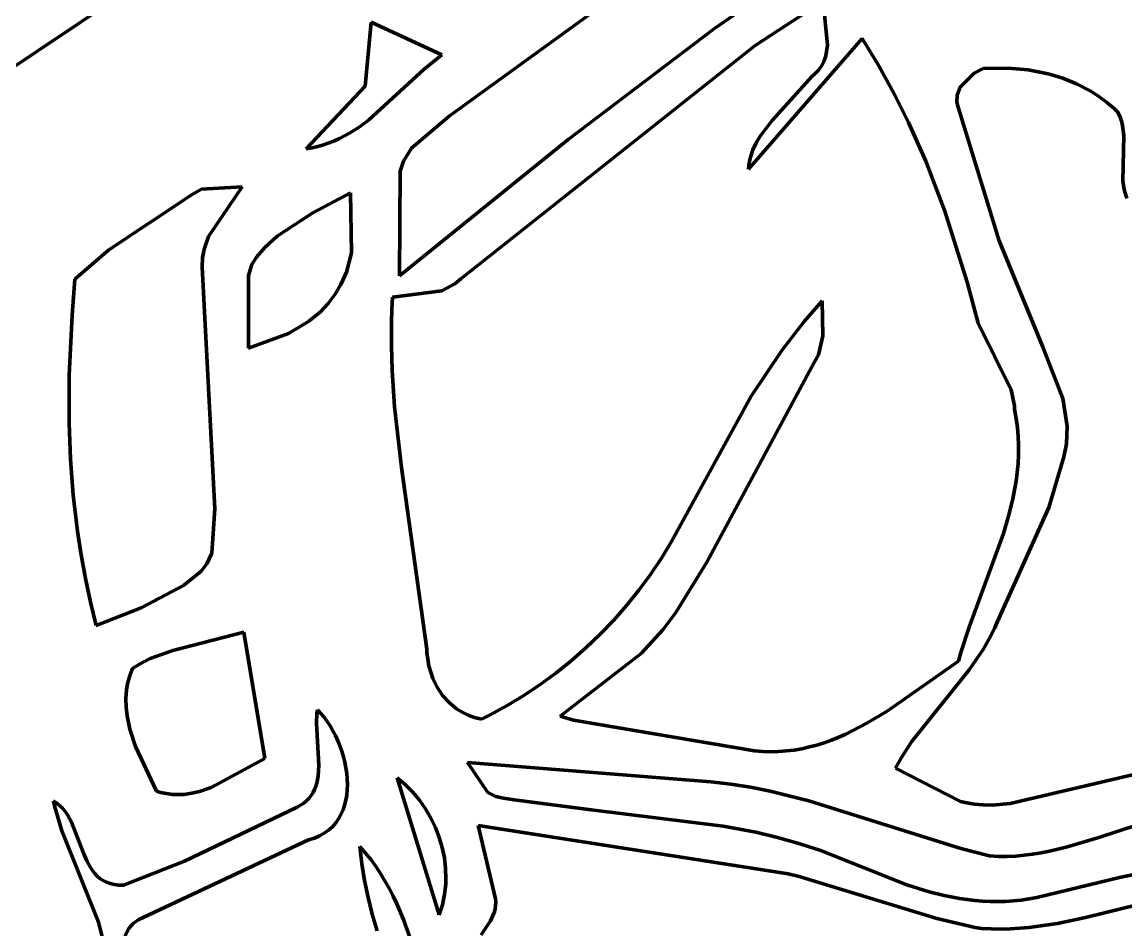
# Model space of a CAD drawing. Header units: millimetres. Extents: x 0 to 10.1, y 0 to 14.2.
# Drawn here: x 2.619 to 4.031, y 9.085 to 10.246 of the extents above; entities that cross this region are included whole.
import ezdxf

# ---------------------------------------------------------------- set-up
doc = ezdxf.new("R2010")
doc.units = ezdxf.units.MM
doc.layers.add('color#010101ff', color=7, linetype='CONTINUOUS', lineweight=100)
doc.layers.add('color#ffffffff', color=7, linetype='CONTINUOUS', lineweight=100)

msp = doc.modelspace()

# ---------------------------------------------------------------- linework, layer by layer
at = {"layer": 'color#010101ff'}
for p, q in [((3.5076, 10.3741), (3.1652, 10.1257)), ((2.3889, 10.0418), (2.7713, 10.2978)), ((3.5047, 10.2379), (3.5926, 10.2986)), ((3.6438, 10.2726), (3.5567, 10.2161)), ((3.6492, 10.2163), (3.6438, 10.2726)), ((3.0656, 10.2459), (3.058, 10.1641)), ((3.1561, 10.2043), (3.0656, 10.2459)), ((3.3176, 10.0959), (3.5047, 10.2379)), ((3.6936, 10.2248), (3.5481, 10.0579)), ((3.7149, 10.1899), (3.6936, 10.2248)), ((3.5567, 10.2161), (3.1804, 9.9176)), ((3.647, 10.2028), (3.6492, 10.2163)), ((3.1334, 10.1857), (3.1561, 10.2043)), ((3.6418, 10.1903), (3.6448, 10.1964)), ((3.6448, 10.1964), (3.647, 10.2028)), ((3.0619, 10.1205), (3.1334, 10.1857)), ((3.6328, 10.1792), (3.6378, 10.1845)), ((3.6378, 10.1845), (3.6418, 10.1903)), ((3.7346, 10.1542), (3.7149, 10.1899)), ((3.8485, 10.1868), (3.8369, 10.1808)), ((3.8804, 10.1872), (3.8485, 10.1868)), ((3.9061, 10.1848), (3.8804, 10.1872)), ((3.9315, 10.1797), (3.9061, 10.1848)), ((3.5783, 10.1201), (3.6298, 10.1767)), ((3.6298, 10.1767), (3.6328, 10.1792)), ((3.8369, 10.1808), (3.8191, 10.1627)), ((3.9501, 10.1742), (3.9315, 10.1797)), ((3.968, 10.167), (3.9501, 10.1742)), ((3.9851, 10.1582), (3.968, 10.167)), ((3.058, 10.1641), (2.9824, 10.0841)), ((3.7528, 10.1177), (3.7346, 10.1542)), ((3.8191, 10.1627), (3.815, 10.1525)), ((3.9959, 10.1513), (3.9851, 10.1582)), ((3.815, 10.1525), (3.8145, 10.1438)), ((3.8145, 10.1438), (3.8162, 10.1371)), ((4.0062, 10.1438), (3.9959, 10.1513)), ((4.016, 10.1354), (4.0062, 10.1438)), ((3.1652, 10.1257), (3.1173, 10.0847)), ((3.8162, 10.1371), (3.869, 9.9661)), ((4.0207, 10.1309), (4.016, 10.1354)), ((4.0239, 10.1236), (4.0207, 10.1309)), ((3.0378, 10.104), (3.0501, 10.1118)), ((3.0501, 10.1118), (3.0619, 10.1205)), ((3.5631, 10.1001), (3.5783, 10.1201)), ((3.7749, 10.068), (3.7528, 10.1177)), ((4.0262, 10.1162), (4.0239, 10.1236)), ((4.0283, 10.1011), (4.0262, 10.1162)), ((3.0184, 10.0941), (3.025, 10.0971)), ((3.025, 10.0971), (3.0378, 10.104)), ((3.5581, 10.0916), (3.5631, 10.1001)), ((4.0271, 10.0432), (4.0283, 10.1011)), ((2.9824, 10.0841), (2.99, 10.0853)), ((2.99, 10.0853), (2.9974, 10.087)), ((2.9974, 10.087), (3.0046, 10.089)), ((3.0046, 10.089), (3.0116, 10.0914)), ((3.0116, 10.0914), (3.0184, 10.0941)), ((3.1017, 9.9213), (3.3176, 10.0959)), ((3.1173, 10.0847), (3.107, 10.068)), ((3.5508, 10.0731), (3.5539, 10.0826)), ((3.5539, 10.0826), (3.5581, 10.0916)), ((3.5487, 10.0631), (3.5496, 10.0682)), ((3.5496, 10.0682), (3.5508, 10.0731)), ((3.1027, 10.0553), (3.1017, 9.9213)), ((3.107, 10.068), (3.1027, 10.0553)), ((3.5481, 10.0579), (3.5487, 10.0631)), ((3.7993, 10.0044), (3.7749, 10.068)), ((4.0288, 10.0319), (4.0271, 10.0432)), ((2.8486, 10.0325), (2.8367, 10.0255)), ((2.9005, 10.0352), (2.8486, 10.0325)), ((2.8576, 9.9717), (2.9005, 10.0352)), ((3.0391, 10.0275), (2.991, 10.002)), ((3.0404, 9.9509), (3.0391, 10.0275)), ((4.0309, 10.0245), (4.0288, 10.0319)), ((2.8367, 10.0255), (2.7299, 9.9547)), ((4.0323, 10.0208), (4.0309, 10.0245)), ((2.991, 10.002), (2.9454, 9.9723)), ((3.828, 9.9135), (3.7993, 10.0044)), ((2.8522, 9.9567), (2.8576, 9.9717)), ((2.9454, 9.9723), (2.9295, 9.9576)), ((2.8498, 9.9448), (2.8522, 9.9567)), ((2.9295, 9.9576), (2.919, 9.9452)), ((3.869, 9.9661), (3.9242, 9.8316)), ((2.7299, 9.9547), (2.6866, 9.9172)), ((2.8491, 9.9325), (2.8498, 9.9448)), ((2.919, 9.9452), (2.9128, 9.9361)), ((3.034, 9.9263), (3.0404, 9.9509)), ((2.8657, 9.6236), (2.8491, 9.9325)), ((2.9128, 9.9361), (2.9085, 9.9218)), ((2.6866, 9.9172), (2.6828, 9.8713)), ((2.9085, 9.9218), (2.9084, 9.8291)), ((3.0269, 9.9106), (3.034, 9.9263)), ((3.1804, 9.9176), (3.1727, 9.9114)), ((3.842, 9.861), (3.828, 9.9135)), ((3.0195, 9.8981), (3.0247, 9.9069)), ((3.0247, 9.9069), (3.0269, 9.9106)), ((3.1558, 9.9023), (3.0929, 9.8941)), ((3.1727, 9.9114), (3.1558, 9.9023)), ((3.0005, 9.8754), (3.0106, 9.8861)), ((3.0106, 9.8861), (3.0195, 9.8981)), ((3.0929, 9.8941), (3.092, 9.8784)), ((3.6194, 9.8629), (3.6424, 9.8896)), ((3.6424, 9.8896), (3.6432, 9.8447)), ((2.6828, 9.8713), (2.6793, 9.7945)), ((2.9853, 9.863), (3.0005, 9.8754)), ((3.092, 9.8784), (3.0915, 9.8628)), ((2.9597, 9.8479), (2.9853, 9.863)), ((3.0915, 9.8628), (3.0914, 9.8316)), ((3.5908, 9.8259), (3.6194, 9.8629)), ((3.8841, 9.7757), (3.842, 9.861)), ((2.9084, 9.8291), (2.9597, 9.8479)), ((3.6432, 9.8447), (3.6379, 9.8205)), ((3.0914, 9.8316), (3.0923, 9.8004)), ((3.9242, 9.8316), (3.9501, 9.7645)), ((3.5516, 9.7678), (3.5908, 9.8259)), ((3.6379, 9.8205), (3.6322, 9.8105)), ((3.0923, 9.8004), (3.0955, 9.7538)), ((3.6322, 9.8105), (3.4947, 9.5554)), ((2.6793, 9.7945), (2.6793, 9.7329)), ((3.8883, 9.7552), (3.8841, 9.7757)), ((3.4618, 9.6037), (3.5516, 9.7678)), ((3.9501, 9.7645), (3.9558, 9.7292)), ((3.0955, 9.7538), (3.1044, 9.6763)), ((3.8886, 9.751), (3.8883, 9.7552)), ((3.8908, 9.7392), (3.8886, 9.751)), ((2.6793, 9.7329), (2.681, 9.6869)), ((3.8924, 9.7275), (3.8908, 9.7392)), ((3.9558, 9.7292), (3.9552, 9.7066)), ((3.8933, 9.7159), (3.8924, 9.7275)), ((3.8937, 9.7044), (3.8933, 9.7159)), ((3.8936, 9.6929), (3.8937, 9.7044)), ((3.9552, 9.7066), (3.9516, 9.69)), ((2.681, 9.6869), (2.6845, 9.6409)), ((3.893, 9.6815), (3.8936, 9.6929)), ((3.9516, 9.69), (3.9325, 9.6252)), ((3.1044, 9.6763), (3.1366, 9.4442)), ((3.8919, 9.6702), (3.893, 9.6815)), ((3.8885, 9.6477), (3.8904, 9.6589)), ((3.8904, 9.6589), (3.8919, 9.6702)), ((3.8863, 9.6365), (3.8885, 9.6477)), ((2.6845, 9.6409), (2.6898, 9.5951)), ((3.8808, 9.6143), (3.8863, 9.6365)), ((2.8617, 9.5668), (2.8657, 9.6236)), ((3.9325, 9.6252), (3.8664, 9.4787)), ((3.4498, 9.5819), (3.4618, 9.6037)), ((3.8742, 9.5922), (3.8808, 9.6143)), ((2.6898, 9.5951), (2.6945, 9.5647)), ((3.8304, 9.4724), (3.8742, 9.5922)), ((3.4368, 9.5605), (3.4498, 9.5819)), ((2.6945, 9.5647), (2.7, 9.5345)), ((2.8554, 9.5534), (2.8617, 9.5668)), ((3.4229, 9.5397), (3.4368, 9.5605)), ((2.8479, 9.5439), (2.8554, 9.5534)), ((3.4947, 9.5554), (3.4551, 9.4909)), ((2.7, 9.5345), (2.7064, 9.5044)), ((2.8256, 9.5256), (2.8456, 9.5417)), ((2.8456, 9.5417), (2.8479, 9.5439)), ((3.4081, 9.5196), (3.4229, 9.5397)), ((2.7712, 9.4971), (2.8256, 9.5256)), ((3.3923, 9.5001), (3.4081, 9.5196)), ((2.7064, 9.5044), (2.7139, 9.4745)), ((2.7139, 9.4745), (2.7712, 9.4971)), ((3.3758, 9.4812), (3.3923, 9.5001)), ((3.4551, 9.4909), (3.4386, 9.4687)), ((3.3584, 9.4631), (3.3758, 9.4812)), ((3.8664, 9.4787), (3.8632, 9.4714)), ((2.9026, 9.466), (2.8118, 9.4425)), ((2.9294, 9.3042), (2.9026, 9.466)), ((3.3403, 9.4458), (3.3584, 9.4631)), ((3.4386, 9.4687), (3.4107, 9.4384)), ((3.8198, 9.4397), (3.8304, 9.4724)), ((3.8632, 9.4714), (3.8561, 9.4572)), ((3.8561, 9.4572), (3.8482, 9.4436)), ((2.8118, 9.4425), (2.7828, 9.4322)), ((3.1366, 9.4442), (3.1369, 9.4399)), ((3.1369, 9.4399), (3.1394, 9.4228)), ((3.4107, 9.4384), (3.3074, 9.3583)), ((3.3215, 9.4293), (3.3403, 9.4458)), ((3.8167, 9.4287), (3.8198, 9.4397)), ((3.8482, 9.4436), (3.8305, 9.4178)), ((2.7604, 9.4192), (2.7581, 9.4139)), ((2.7691, 9.425), (2.7604, 9.4192)), ((2.7828, 9.4322), (2.7691, 9.425)), ((3.1394, 9.4228), (3.1445, 9.4066)), ((3.3019, 9.4136), (3.3215, 9.4293)), ((3.7258, 9.365), (3.8167, 9.4287)), ((2.7562, 9.4086), (2.7547, 9.4032)), ((2.7581, 9.4139), (2.7562, 9.4086)), ((3.1445, 9.4066), (3.15, 9.3953)), ((3.2818, 9.3988), (3.3019, 9.4136)), ((3.8305, 9.4178), (3.7569, 9.3255)), ((2.7526, 9.3923), (2.7517, 9.3812)), ((2.7535, 9.3977), (2.7526, 9.3923)), ((2.7547, 9.4032), (2.7535, 9.3977)), ((3.15, 9.3953), (3.1569, 9.3849)), ((3.261, 9.385), (3.2818, 9.3988)), ((2.7517, 9.3812), (2.752, 9.37)), ((3.1569, 9.3849), (3.1652, 9.3757)), ((3.2396, 9.3721), (3.261, 9.385)), ((2.752, 9.37), (2.7533, 9.3587)), ((2.9961, 9.3624), (2.9954, 9.349)), ((2.9968, 9.3666), (2.9961, 9.3624)), ((3.0011, 9.362), (2.9968, 9.3666)), ((3.1652, 9.3757), (3.1748, 9.3678)), ((3.1748, 9.3678), (3.1819, 9.3634)), ((3.1819, 9.3634), (3.1895, 9.3597)), ((3.2177, 9.3602), (3.2396, 9.3721)), ((3.6997, 9.3493), (3.7258, 9.365)), ((2.7533, 9.3587), (2.7569, 9.3418)), ((2.9954, 9.349), (2.9985, 9.2957)), ((3.0053, 9.357), (3.0011, 9.362)), ((3.0093, 9.3516), (3.0053, 9.357)), ((3.0131, 9.3459), (3.0093, 9.3516)), ((3.1895, 9.3597), (3.1977, 9.3567)), ((3.1977, 9.3567), (3.2065, 9.3546)), ((3.2065, 9.3546), (3.2177, 9.3602)), ((3.3074, 9.3583), (3.3242, 9.3533)), ((3.3242, 9.3533), (3.5558, 9.3143)), ((3.6818, 9.3399), (3.6997, 9.3493)), ((2.7569, 9.3418), (2.7641, 9.3195)), ((3.0166, 9.3398), (3.0131, 9.3459)), ((3.0199, 9.3335), (3.0166, 9.3398)), ((3.6637, 9.3315), (3.6728, 9.3356)), ((3.6728, 9.3356), (3.6818, 9.3399)), ((3.0229, 9.327), (3.0199, 9.3335)), ((3.0256, 9.3203), (3.0229, 9.327)), ((3.028, 9.3135), (3.0256, 9.3203)), ((3.6261, 9.319), (3.6356, 9.3215)), ((3.6356, 9.3215), (3.6451, 9.3245)), ((3.6451, 9.3245), (3.6544, 9.3278)), ((3.6544, 9.3278), (3.6637, 9.3315)), ((3.7569, 9.3255), (3.744, 9.3057)), ((2.7641, 9.3195), (2.791, 9.2626)), ((3.0301, 9.3065), (3.028, 9.3135)), ((3.0319, 9.2995), (3.0301, 9.3065)), ((3.5558, 9.3143), (3.5663, 9.3134)), ((3.5663, 9.3134), (3.5765, 9.313)), ((3.5765, 9.313), (3.5867, 9.3132)), ((3.5867, 9.3132), (3.5967, 9.3139)), ((3.5967, 9.3139), (3.6066, 9.3151)), ((3.6066, 9.3151), (3.6164, 9.3168)), ((3.6164, 9.3168), (3.6261, 9.319)), ((3.744, 9.3057), (3.7363, 9.2918)), ((2.8607, 9.2674), (2.9294, 9.3042)), ((2.9985, 9.2957), (2.9976, 9.2817)), ((3.0333, 9.2924), (3.0319, 9.2995)), ((3.0343, 9.2853), (3.0333, 9.2924)), ((3.1888, 9.2993), (3.2149, 9.261)), ((3.5002, 9.2744), (3.1888, 9.2993)), ((3.7363, 9.2918), (3.8196, 9.2494)), ((2.9976, 9.2817), (2.9959, 9.2729)), ((3.035, 9.2782), (3.0343, 9.2853)), ((3.0352, 9.2712), (3.035, 9.2782)), ((3.0988, 9.2796), (3.1526, 9.1042)), ((3.1092, 9.2709), (3.0988, 9.2796)), ((3.9848, 9.2707), (4.0612, 9.2885)), ((2.846, 9.2623), (2.8607, 9.2674)), ((2.993, 9.2647), (2.9911, 9.2608)), ((2.9946, 9.2687), (2.993, 9.2647)), ((2.9959, 9.2729), (2.9946, 9.2687)), ((3.0343, 9.2576), (3.035, 9.2643)), ((3.035, 9.2643), (3.0352, 9.2712)), ((3.1187, 9.2613), (3.1092, 9.2709)), ((3.5257, 9.2715), (3.5002, 9.2744)), ((3.5509, 9.2675), (3.5257, 9.2715)), ((3.5758, 9.2625), (3.5509, 9.2675)), ((3.8829, 9.2468), (3.9848, 9.2707)), ((2.6635, 9.2472), (2.6592, 9.2502)), ((2.6592, 9.2502), (2.6606, 9.2436)), ((2.791, 9.2626), (2.796, 9.261)), ((2.796, 9.261), (2.8011, 9.2598)), ((2.8011, 9.2598), (2.8061, 9.2589)), ((2.8061, 9.2589), (2.8112, 9.2583)), ((2.8112, 9.2583), (2.8162, 9.2581)), ((2.8162, 9.2581), (2.8262, 9.2584)), ((2.8262, 9.2584), (2.8362, 9.2599)), ((2.8362, 9.2599), (2.846, 9.2623)), ((2.9829, 9.2503), (2.9793, 9.2473)), ((2.9861, 9.2536), (2.9829, 9.2503)), ((2.9888, 9.2571), (2.9861, 9.2536)), ((2.9911, 9.2608), (2.9888, 9.2571)), ((3.0316, 9.2446), (3.0332, 9.251)), ((3.0332, 9.251), (3.0343, 9.2576)), ((3.1273, 9.251), (3.1187, 9.2613)), ((3.1351, 9.2399), (3.1273, 9.251)), ((3.2149, 9.261), (3.225, 9.2557)), ((3.225, 9.2557), (3.2347, 9.2537)), ((3.2347, 9.2537), (3.2486, 9.2514)), ((3.2486, 9.2514), (3.347, 9.2387)), ((3.6252, 9.2502), (3.5758, 9.2625)), ((3.8198, 9.1894), (3.6252, 9.2502)), ((3.8196, 9.2494), (3.8254, 9.248)), ((2.6606, 9.2436), (2.67, 9.2119)), ((2.6674, 9.2439), (2.6635, 9.2472)), ((2.6709, 9.2402), (2.6674, 9.2439)), ((2.6741, 9.2363), (2.6709, 9.2402)), ((2.677, 9.2321), (2.6741, 9.2363)), ((2.9707, 9.2419), (2.8267, 9.1728)), ((2.9753, 9.2445), (2.9707, 9.2419)), ((2.9793, 9.2473), (2.9753, 9.2445)), ((3.0269, 9.2326), (3.0296, 9.2385)), ((3.0296, 9.2385), (3.0316, 9.2446)), ((3.142, 9.2282), (3.1351, 9.2399)), ((3.347, 9.2387), (3.516, 9.2179)), ((3.8254, 9.248), (3.837, 9.2459)), ((3.837, 9.2459), (3.8485, 9.2449)), ((3.8485, 9.2449), (3.86, 9.2448)), ((3.86, 9.2448), (3.8829, 9.2468)), ((2.6821, 9.223), (2.677, 9.2321)), ((2.6975, 9.1831), (2.6821, 9.223)), ((3.0159, 9.2171), (3.0201, 9.2219)), ((3.0201, 9.2219), (3.0238, 9.2271)), ((3.0238, 9.2271), (3.0269, 9.2326)), ((3.1478, 9.216), (3.142, 9.2282)), ((4.0909, 9.2345), (3.9965, 9.2034)), ((2.67, 9.2119), (2.7167, 9.095)), ((2.9995, 9.2055), (3.0055, 9.2089)), ((3.0055, 9.2089), (3.011, 9.2128)), ((3.011, 9.2128), (3.0159, 9.2171)), ((3.1527, 9.2034), (3.1478, 9.216)), ((3.5991, 9.1567), (3.2025, 9.2187)), ((3.2025, 9.2187), (3.2247, 9.1247)), ((3.516, 9.2179), (3.5576, 9.2099)), ((3.5576, 9.2099), (3.5852, 9.2034)), ((2.7738, 9.101), (2.9854, 9.2003)), ((2.9854, 9.2003), (2.9928, 9.2026)), ((2.9928, 9.2026), (2.9995, 9.2055)), ((3.1565, 9.1905), (3.1527, 9.2034)), ((3.5852, 9.2034), (3.6125, 9.1958)), ((3.6125, 9.1958), (3.626, 9.1915)), ((3.9965, 9.2034), (3.9544, 9.1907)), ((2.7016, 9.1736), (2.6975, 9.1831)), ((3.051, 9.1917), (3.0535, 9.1698)), ((3.0584, 9.1832), (3.051, 9.1917)), ((3.0653, 9.1745), (3.0584, 9.1832)), ((3.1592, 9.1773), (3.1565, 9.1905)), ((3.626, 9.1915), (3.6395, 9.187)), ((3.6395, 9.187), (3.7507, 9.1426)), ((3.8567, 9.1797), (3.8198, 9.1894)), ((3.8679, 9.1791), (3.8567, 9.1797)), ((3.8789, 9.1791), (3.8679, 9.1791)), ((3.8899, 9.1796), (3.8789, 9.1791)), ((3.9008, 9.1805), (3.8899, 9.1796)), ((3.9117, 9.1819), (3.9008, 9.1805)), ((3.9224, 9.1836), (3.9117, 9.1819)), ((3.9331, 9.1857), (3.9224, 9.1836)), ((3.9544, 9.1907), (3.9331, 9.1857)), ((2.7063, 9.1649), (2.7016, 9.1736)), ((2.7089, 9.1609), (2.7063, 9.1649)), ((2.8267, 9.1728), (2.7486, 9.1424)), ((3.0535, 9.1698), (3.057, 9.1481)), ((3.0718, 9.1656), (3.0653, 9.1745)), ((3.0779, 9.1565), (3.0718, 9.1656)), ((3.1608, 9.1639), (3.1592, 9.1773)), ((4.0229, 9.1521), (4.09, 9.1664)), ((2.7118, 9.1572), (2.7089, 9.1609)), ((2.7151, 9.1539), (2.7118, 9.1572)), ((2.7186, 9.1509), (2.7151, 9.1539)), ((2.7225, 9.1483), (2.7186, 9.1509)), ((3.0835, 9.1472), (3.0779, 9.1565)), ((3.1612, 9.1505), (3.1608, 9.1639)), ((3.1609, 9.1438), (3.1612, 9.1505)), ((3.6131, 9.1536), (3.5991, 9.1567)), ((3.7892, 9.0998), (3.6131, 9.1536)), ((3.9171, 9.1267), (4.0229, 9.1521)), ((2.7268, 9.1461), (2.7225, 9.1483)), ((2.7315, 9.1444), (2.7268, 9.1461)), ((2.7367, 9.1432), (2.7315, 9.1444)), ((2.7424, 9.1425), (2.7367, 9.1432)), ((2.7486, 9.1424), (2.7424, 9.1425)), ((3.057, 9.1481), (3.0615, 9.1265)), ((3.0889, 9.1377), (3.0835, 9.1472)), ((3.0938, 9.1281), (3.0889, 9.1377)), ((3.1594, 9.1304), (3.1603, 9.1371)), ((3.1603, 9.1371), (3.1609, 9.1438)), ((3.7507, 9.1426), (3.7794, 9.1339)), ((3.0615, 9.1265), (3.0668, 9.1051)), ((3.0985, 9.1183), (3.0938, 9.1281)), ((3.1567, 9.1172), (3.1582, 9.1238)), ((3.1582, 9.1238), (3.1594, 9.1304)), ((3.2247, 9.1247), (3.2249, 9.1204)), ((3.7794, 9.1339), (3.7986, 9.1291)), ((3.7986, 9.1291), (3.8181, 9.1253)), ((3.8181, 9.1253), (3.8376, 9.1227)), ((3.8376, 9.1227), (3.8474, 9.1219)), ((3.8771, 9.1215), (3.8871, 9.1222)), ((3.8871, 9.1222), (3.897, 9.1232)), ((3.897, 9.1232), (3.9071, 9.1248)), ((3.9071, 9.1248), (3.9171, 9.1267)), ((4.1098, 9.1328), (3.9791, 9.1009)), ((3.107, 9.0983), (3.0985, 9.1183)), ((3.1526, 9.1042), (3.1548, 9.1106)), ((3.1548, 9.1106), (3.1567, 9.1172)), ((3.2231, 9.1082), (3.2217, 9.1043)), ((3.2241, 9.1121), (3.2231, 9.1082)), ((3.2247, 9.1162), (3.2241, 9.1121)), ((3.2249, 9.1204), (3.2247, 9.1162)), ((3.8474, 9.1219), (3.8573, 9.1214)), ((3.8573, 9.1214), (3.8672, 9.1213)), ((3.8672, 9.1213), (3.8771, 9.1215)), ((2.7167, 9.095), (2.7232, 9.0693)), ((2.7612, 9.0932), (2.7683, 9.0983)), ((2.7683, 9.0983), (2.7738, 9.101)), ((3.0668, 9.1051), (3.0731, 9.084)), ((3.1181, 9.0675), (3.107, 9.0983)), ((3.2182, 9.0967), (3.2063, 9.0787)), ((3.2217, 9.1043), (3.2182, 9.0967)), ((3.838, 9.0883), (3.7892, 9.0998)), ((3.9791, 9.1009), (3.9433, 9.0935)), ((2.7502, 9.0772), (2.7556, 9.0869)), ((2.7556, 9.0869), (2.7612, 9.0932)), ((3.8463, 9.0869), (3.838, 9.0883)), ((3.8586, 9.0863), (3.8463, 9.0869)), ((3.8708, 9.0862), (3.8586, 9.0863)), ((3.883, 9.0865), (3.8708, 9.0862)), ((3.8952, 9.0872), (3.883, 9.0865)), ((3.9072, 9.0883), (3.8952, 9.0872)), ((3.9193, 9.0897), (3.9072, 9.0883)), ((3.9433, 9.0935), (3.9193, 9.0897))]:
    msp.add_line(p, q, dxfattribs=at)
at = {"layer": 'color#ffffffff'}
for p, q in [((3.1652, 10.1257), (3.5076, 10.3741)), ((2.7713, 10.2978), (2.3889, 10.0418)), ((3.5926, 10.2986), (3.5047, 10.2379)), ((3.5567, 10.2161), (3.6438, 10.2726)), ((3.6438, 10.2726), (3.6492, 10.2163)), ((3.058, 10.1641), (3.0656, 10.2459)), ((3.0656, 10.2459), (3.1561, 10.2043)), ((3.5047, 10.2379), (3.3176, 10.0959)), ((3.5481, 10.0579), (3.6936, 10.2248)), ((3.6936, 10.2248), (3.7149, 10.1899)), ((3.1804, 9.9176), (3.5567, 10.2161)), ((3.6492, 10.2163), (3.647, 10.2028)), ((3.1561, 10.2043), (3.1334, 10.1857)), ((3.6448, 10.1964), (3.6418, 10.1903)), ((3.647, 10.2028), (3.6448, 10.1964)), ((3.1334, 10.1857), (3.0619, 10.1205)), ((3.6378, 10.1845), (3.6328, 10.1792)), ((3.6418, 10.1903), (3.6378, 10.1845)), ((3.7149, 10.1899), (3.7346, 10.1542)), ((3.8369, 10.1808), (3.8485, 10.1868)), ((3.8485, 10.1868), (3.8804, 10.1872)), ((3.8804, 10.1872), (3.9061, 10.1848)), ((3.9061, 10.1848), (3.9315, 10.1797)), ((3.6298, 10.1767), (3.5783, 10.1201)), ((3.6328, 10.1792), (3.6298, 10.1767)), ((3.8191, 10.1627), (3.8369, 10.1808)), ((3.9315, 10.1797), (3.9501, 10.1742)), ((3.9501, 10.1742), (3.968, 10.167)), ((3.968, 10.167), (3.9851, 10.1582)), ((2.9824, 10.0841), (3.058, 10.1641)), ((3.7346, 10.1542), (3.7528, 10.1177)), ((3.815, 10.1525), (3.8191, 10.1627)), ((3.9851, 10.1582), (3.9959, 10.1513)), ((3.8145, 10.1438), (3.815, 10.1525)), ((3.8162, 10.1371), (3.8145, 10.1438)), ((3.9959, 10.1513), (4.0062, 10.1438)), ((4.0062, 10.1438), (4.016, 10.1354)), ((3.1173, 10.0847), (3.1652, 10.1257)), ((3.869, 9.9661), (3.8162, 10.1371)), ((4.016, 10.1354), (4.0207, 10.1309)), ((4.0207, 10.1309), (4.0239, 10.1236)), ((3.0501, 10.1118), (3.0378, 10.104)), ((3.0619, 10.1205), (3.0501, 10.1118)), ((3.5783, 10.1201), (3.5631, 10.1001)), ((3.7528, 10.1177), (3.7749, 10.068)), ((4.0239, 10.1236), (4.0262, 10.1162)), ((4.0262, 10.1162), (4.0283, 10.1011)), ((3.025, 10.0971), (3.0184, 10.0941)), ((3.0378, 10.104), (3.025, 10.0971)), ((3.5631, 10.1001), (3.5581, 10.0916)), ((4.0283, 10.1011), (4.0271, 10.0432)), ((2.99, 10.0853), (2.9824, 10.0841)), ((2.9974, 10.087), (2.99, 10.0853)), ((3.0046, 10.089), (2.9974, 10.087)), ((3.0116, 10.0914), (3.0046, 10.089)), ((3.0184, 10.0941), (3.0116, 10.0914)), ((3.3176, 10.0959), (3.1017, 9.9213)), ((3.107, 10.068), (3.1173, 10.0847)), ((3.5539, 10.0826), (3.5508, 10.0731)), ((3.5581, 10.0916), (3.5539, 10.0826)), ((3.5496, 10.0682), (3.5487, 10.0631)), ((3.5508, 10.0731), (3.5496, 10.0682)), ((3.1017, 9.9213), (3.1027, 10.0553)), ((3.1027, 10.0553), (3.107, 10.068)), ((3.5487, 10.0631), (3.5481, 10.0579)), ((3.7749, 10.068), (3.7993, 10.0044)), ((4.0271, 10.0432), (4.0288, 10.0319)), ((2.8367, 10.0255), (2.8486, 10.0325)), ((2.8486, 10.0325), (2.9005, 10.0352)), ((2.9005, 10.0352), (2.8576, 9.9717)), ((2.991, 10.002), (3.0391, 10.0275)), ((3.0391, 10.0275), (3.0404, 9.9509)), ((4.0288, 10.0319), (4.0309, 10.0245)), ((2.7299, 9.9547), (2.8367, 10.0255)), ((4.0309, 10.0245), (4.0323, 10.0208)), ((2.9454, 9.9723), (2.991, 10.002)), ((3.7993, 10.0044), (3.828, 9.9135)), ((2.8576, 9.9717), (2.8522, 9.9567)), ((2.9295, 9.9576), (2.9454, 9.9723)), ((2.8522, 9.9567), (2.8498, 9.9448)), ((2.919, 9.9452), (2.9295, 9.9576)), ((3.9242, 9.8316), (3.869, 9.9661)), ((2.6866, 9.9172), (2.7299, 9.9547)), ((2.8498, 9.9448), (2.8491, 9.9325)), ((2.9128, 9.9361), (2.919, 9.9452)), ((3.0404, 9.9509), (3.034, 9.9263)), ((2.8491, 9.9325), (2.8657, 9.6236)), ((2.9085, 9.9218), (2.9128, 9.9361)), ((2.6828, 9.8713), (2.6866, 9.9172)), ((2.9084, 9.8291), (2.9085, 9.9218)), ((3.034, 9.9263), (3.0269, 9.9106)), ((3.1727, 9.9114), (3.1804, 9.9176)), ((3.828, 9.9135), (3.842, 9.861)), ((3.0247, 9.9069), (3.0195, 9.8981)), ((3.0269, 9.9106), (3.0247, 9.9069)), ((3.0929, 9.8941), (3.1558, 9.9023)), ((3.1558, 9.9023), (3.1727, 9.9114)), ((3.0106, 9.8861), (3.0005, 9.8754)), ((3.0195, 9.8981), (3.0106, 9.8861)), ((3.092, 9.8784), (3.0929, 9.8941)), ((3.6424, 9.8896), (3.6194, 9.8629)), ((3.6432, 9.8447), (3.6424, 9.8896)), ((2.6793, 9.7945), (2.6828, 9.8713)), ((3.0005, 9.8754), (2.9853, 9.863)), ((3.0915, 9.8628), (3.092, 9.8784)), ((2.9853, 9.863), (2.9597, 9.8479)), ((3.0914, 9.8316), (3.0915, 9.8628)), ((3.6194, 9.8629), (3.5908, 9.8259)), ((3.842, 9.861), (3.8841, 9.7757)), ((2.9597, 9.8479), (2.9084, 9.8291)), ((3.6379, 9.8205), (3.6432, 9.8447)), ((3.0923, 9.8004), (3.0914, 9.8316)), ((3.9501, 9.7645), (3.9242, 9.8316)), ((3.5908, 9.8259), (3.5516, 9.7678)), ((3.6322, 9.8105), (3.6379, 9.8205)), ((3.0955, 9.7538), (3.0923, 9.8004)), ((3.4947, 9.5554), (3.6322, 9.8105)), ((2.6793, 9.7329), (2.6793, 9.7945)), ((3.8841, 9.7757), (3.8883, 9.7552)), ((3.5516, 9.7678), (3.4618, 9.6037)), ((3.9558, 9.7292), (3.9501, 9.7645)), ((3.1044, 9.6763), (3.0955, 9.7538)), ((3.8883, 9.7552), (3.8886, 9.751)), ((3.8886, 9.751), (3.8908, 9.7392)), ((2.681, 9.6869), (2.6793, 9.7329)), ((3.8908, 9.7392), (3.8924, 9.7275)), ((3.9552, 9.7066), (3.9558, 9.7292)), ((3.8924, 9.7275), (3.8933, 9.7159)), ((3.8933, 9.7159), (3.8937, 9.7044)), ((3.8937, 9.7044), (3.8936, 9.6929)), ((3.9516, 9.69), (3.9552, 9.7066)), ((2.6845, 9.6409), (2.681, 9.6869)), ((3.8936, 9.6929), (3.893, 9.6815)), ((3.9325, 9.6252), (3.9516, 9.69)), ((3.1366, 9.4442), (3.1044, 9.6763)), ((3.893, 9.6815), (3.8919, 9.6702)), ((3.8904, 9.6589), (3.8885, 9.6477)), ((3.8919, 9.6702), (3.8904, 9.6589)), ((3.8885, 9.6477), (3.8863, 9.6365)), ((2.6898, 9.5951), (2.6845, 9.6409)), ((3.8863, 9.6365), (3.8808, 9.6143)), ((2.8657, 9.6236), (2.8617, 9.5668)), ((3.8664, 9.4787), (3.9325, 9.6252)), ((3.4618, 9.6037), (3.4498, 9.5819)), ((3.8808, 9.6143), (3.8742, 9.5922)), ((2.6945, 9.5647), (2.6898, 9.5951)), ((3.8742, 9.5922), (3.8304, 9.4724)), ((3.4498, 9.5819), (3.4368, 9.5605)), ((2.7, 9.5345), (2.6945, 9.5647)), ((2.8617, 9.5668), (2.8554, 9.5534)), ((3.4368, 9.5605), (3.4229, 9.5397)), ((2.8554, 9.5534), (2.8479, 9.5439)), ((3.4551, 9.4909), (3.4947, 9.5554)), ((2.7064, 9.5044), (2.7, 9.5345)), ((2.8456, 9.5417), (2.8256, 9.5256)), ((2.8479, 9.5439), (2.8456, 9.5417)), ((3.4229, 9.5397), (3.4081, 9.5196)), ((2.8256, 9.5256), (2.7712, 9.4971)), ((3.4081, 9.5196), (3.3923, 9.5001)), ((2.7139, 9.4745), (2.7064, 9.5044)), ((2.7712, 9.4971), (2.7139, 9.4745)), ((3.3923, 9.5001), (3.3758, 9.4812)), ((3.4386, 9.4687), (3.4551, 9.4909)), ((3.3758, 9.4812), (3.3584, 9.4631)), ((3.8632, 9.4714), (3.8664, 9.4787)), ((2.8118, 9.4425), (2.9026, 9.466)), ((2.9026, 9.466), (2.9294, 9.3042)), ((3.3584, 9.4631), (3.3403, 9.4458)), ((3.4107, 9.4384), (3.4386, 9.4687)), ((3.8304, 9.4724), (3.8198, 9.4397)), ((3.8561, 9.4572), (3.8632, 9.4714)), ((3.8482, 9.4436), (3.8561, 9.4572)), ((2.7828, 9.4322), (2.8118, 9.4425)), ((3.1369, 9.4399), (3.1366, 9.4442)), ((3.1394, 9.4228), (3.1369, 9.4399)), ((3.3074, 9.3583), (3.4107, 9.4384)), ((3.3403, 9.4458), (3.3215, 9.4293)), ((3.8198, 9.4397), (3.8167, 9.4287)), ((3.8305, 9.4178), (3.8482, 9.4436)), ((2.7581, 9.4139), (2.7604, 9.4192)), ((2.7604, 9.4192), (2.7691, 9.425)), ((2.7691, 9.425), (2.7828, 9.4322)), ((3.1445, 9.4066), (3.1394, 9.4228)), ((3.3215, 9.4293), (3.3019, 9.4136)), ((3.8167, 9.4287), (3.7258, 9.365)), ((2.7547, 9.4032), (2.7562, 9.4086)), ((2.7562, 9.4086), (2.7581, 9.4139)), ((3.15, 9.3953), (3.1445, 9.4066)), ((3.3019, 9.4136), (3.2818, 9.3988)), ((3.7569, 9.3255), (3.8305, 9.4178)), ((2.7517, 9.3812), (2.7526, 9.3923)), ((2.7526, 9.3923), (2.7535, 9.3977)), ((2.7535, 9.3977), (2.7547, 9.4032)), ((3.1569, 9.3849), (3.15, 9.3953)), ((3.2818, 9.3988), (3.261, 9.385)), ((2.752, 9.37), (2.7517, 9.3812)), ((3.1652, 9.3757), (3.1569, 9.3849)), ((3.261, 9.385), (3.2396, 9.3721)), ((2.7533, 9.3587), (2.752, 9.37)), ((2.9954, 9.349), (2.9961, 9.3624)), ((2.9961, 9.3624), (2.9968, 9.3666)), ((2.9968, 9.3666), (3.0011, 9.362)), ((3.1748, 9.3678), (3.1652, 9.3757)), ((3.1819, 9.3634), (3.1748, 9.3678)), ((3.1895, 9.3597), (3.1819, 9.3634)), ((3.2396, 9.3721), (3.2177, 9.3602)), ((3.7258, 9.365), (3.6997, 9.3493)), ((2.7569, 9.3418), (2.7533, 9.3587)), ((2.9985, 9.2957), (2.9954, 9.349)), ((3.0011, 9.362), (3.0053, 9.357)), ((3.0053, 9.357), (3.0093, 9.3516)), ((3.0093, 9.3516), (3.0131, 9.3459)), ((3.1977, 9.3567), (3.1895, 9.3597)), ((3.2065, 9.3546), (3.1977, 9.3567)), ((3.2177, 9.3602), (3.2065, 9.3546)), ((3.3242, 9.3533), (3.3074, 9.3583)), ((3.5558, 9.3143), (3.3242, 9.3533)), ((3.6997, 9.3493), (3.6818, 9.3399)), ((2.7641, 9.3195), (2.7569, 9.3418)), ((3.0131, 9.3459), (3.0166, 9.3398)), ((3.0166, 9.3398), (3.0199, 9.3335)), ((3.6728, 9.3356), (3.6637, 9.3315)), ((3.6818, 9.3399), (3.6728, 9.3356)), ((3.0199, 9.3335), (3.0229, 9.327)), ((3.0229, 9.327), (3.0256, 9.3203)), ((3.0256, 9.3203), (3.028, 9.3135)), ((3.6356, 9.3215), (3.6261, 9.319)), ((3.6451, 9.3245), (3.6356, 9.3215)), ((3.6544, 9.3278), (3.6451, 9.3245)), ((3.6637, 9.3315), (3.6544, 9.3278)), ((3.744, 9.3057), (3.7569, 9.3255)), ((2.791, 9.2626), (2.7641, 9.3195)), ((3.028, 9.3135), (3.0301, 9.3065)), ((3.0301, 9.3065), (3.0319, 9.2995)), ((3.5663, 9.3134), (3.5558, 9.3143)), ((3.5765, 9.313), (3.5663, 9.3134)), ((3.5867, 9.3132), (3.5765, 9.313)), ((3.5967, 9.3139), (3.5867, 9.3132)), ((3.6066, 9.3151), (3.5967, 9.3139)), ((3.6164, 9.3168), (3.6066, 9.3151)), ((3.6261, 9.319), (3.6164, 9.3168)), ((3.7363, 9.2918), (3.744, 9.3057)), ((2.9294, 9.3042), (2.8607, 9.2674)), ((2.9976, 9.2817), (2.9985, 9.2957)), ((3.0319, 9.2995), (3.0333, 9.2924)), ((3.0333, 9.2924), (3.0343, 9.2853)), ((3.1888, 9.2993), (3.5002, 9.2744)), ((3.2149, 9.261), (3.1888, 9.2993)), ((3.8196, 9.2494), (3.7363, 9.2918)), ((2.9959, 9.2729), (2.9976, 9.2817)), ((3.0343, 9.2853), (3.035, 9.2782)), ((3.035, 9.2782), (3.0352, 9.2712)), ((3.0988, 9.2796), (3.1092, 9.2709)), ((3.1526, 9.1042), (3.0988, 9.2796)), ((4.0612, 9.2885), (3.9848, 9.2707)), ((2.8607, 9.2674), (2.846, 9.2623)), ((2.9911, 9.2608), (2.993, 9.2647)), ((2.993, 9.2647), (2.9946, 9.2687)), ((2.9946, 9.2687), (2.9959, 9.2729)), ((3.035, 9.2643), (3.0343, 9.2576)), ((3.0352, 9.2712), (3.035, 9.2643)), ((3.1092, 9.2709), (3.1187, 9.2613)), ((3.5002, 9.2744), (3.5257, 9.2715)), ((3.5257, 9.2715), (3.5509, 9.2675)), ((3.5509, 9.2675), (3.5758, 9.2625)), ((3.9848, 9.2707), (3.8829, 9.2468)), ((2.6606, 9.2436), (2.6592, 9.2502)), ((2.6592, 9.2502), (2.6635, 9.2472)), ((2.796, 9.261), (2.791, 9.2626)), ((2.8011, 9.2598), (2.796, 9.261)), ((2.8061, 9.2589), (2.8011, 9.2598)), ((2.8112, 9.2583), (2.8061, 9.2589)), ((2.8162, 9.2581), (2.8112, 9.2583)), ((2.8262, 9.2584), (2.8162, 9.2581)), ((2.8362, 9.2599), (2.8262, 9.2584)), ((2.846, 9.2623), (2.8362, 9.2599)), ((2.9793, 9.2473), (2.9829, 9.2503)), ((2.9829, 9.2503), (2.9861, 9.2536)), ((2.9861, 9.2536), (2.9888, 9.2571)), ((2.9888, 9.2571), (2.9911, 9.2608)), ((3.0332, 9.251), (3.0316, 9.2446)), ((3.0343, 9.2576), (3.0332, 9.251)), ((3.1187, 9.2613), (3.1273, 9.251)), ((3.1273, 9.251), (3.1351, 9.2399)), ((3.225, 9.2557), (3.2149, 9.261)), ((3.2347, 9.2537), (3.225, 9.2557)), ((3.2486, 9.2514), (3.2347, 9.2537)), ((3.347, 9.2387), (3.2486, 9.2514)), ((3.5758, 9.2625), (3.6252, 9.2502)), ((3.6252, 9.2502), (3.8198, 9.1894)), ((3.8254, 9.248), (3.8196, 9.2494)), ((2.67, 9.2119), (2.6606, 9.2436)), ((2.6635, 9.2472), (2.6674, 9.2439)), ((2.6674, 9.2439), (2.6709, 9.2402)), ((2.6709, 9.2402), (2.6741, 9.2363)), ((2.6741, 9.2363), (2.677, 9.2321)), ((2.8267, 9.1728), (2.9707, 9.2419)), ((2.9707, 9.2419), (2.9753, 9.2445)), ((2.9753, 9.2445), (2.9793, 9.2473)), ((3.0296, 9.2385), (3.0269, 9.2326)), ((3.0316, 9.2446), (3.0296, 9.2385)), ((3.1351, 9.2399), (3.142, 9.2282)), ((3.516, 9.2179), (3.347, 9.2387)), ((3.837, 9.2459), (3.8254, 9.248)), ((3.8485, 9.2449), (3.837, 9.2459)), ((3.86, 9.2448), (3.8485, 9.2449)), ((3.8829, 9.2468), (3.86, 9.2448)), ((2.677, 9.2321), (2.6821, 9.223)), ((2.6821, 9.223), (2.6975, 9.1831)), ((3.0201, 9.2219), (3.0159, 9.2171)), ((3.0238, 9.2271), (3.0201, 9.2219)), ((3.0269, 9.2326), (3.0238, 9.2271)), ((3.142, 9.2282), (3.1478, 9.216)), ((3.9965, 9.2034), (4.0909, 9.2345)), ((2.7167, 9.095), (2.67, 9.2119)), ((3.0055, 9.2089), (2.9995, 9.2055)), ((3.011, 9.2128), (3.0055, 9.2089)), ((3.0159, 9.2171), (3.011, 9.2128)), ((3.1478, 9.216), (3.1527, 9.2034)), ((3.2247, 9.1247), (3.2025, 9.2187)), ((3.2025, 9.2187), (3.5991, 9.1567)), ((3.5576, 9.2099), (3.516, 9.2179)), ((3.5852, 9.2034), (3.5576, 9.2099)), ((2.9854, 9.2003), (2.7738, 9.101)), ((2.9928, 9.2026), (2.9854, 9.2003)), ((2.9995, 9.2055), (2.9928, 9.2026)), ((3.1527, 9.2034), (3.1565, 9.1905)), ((3.6125, 9.1958), (3.5852, 9.2034)), ((3.626, 9.1915), (3.6125, 9.1958)), ((3.9544, 9.1907), (3.9965, 9.2034)), ((2.6975, 9.1831), (2.7016, 9.1736)), ((3.051, 9.1917), (3.0584, 9.1832)), ((3.0535, 9.1698), (3.051, 9.1917)), ((3.0584, 9.1832), (3.0653, 9.1745)), ((3.1565, 9.1905), (3.1592, 9.1773)), ((3.6395, 9.187), (3.626, 9.1915)), ((3.7507, 9.1426), (3.6395, 9.187)), ((3.8198, 9.1894), (3.8567, 9.1797)), ((3.8567, 9.1797), (3.8679, 9.1791)), ((3.8679, 9.1791), (3.8789, 9.1791)), ((3.8789, 9.1791), (3.8899, 9.1796)), ((3.8899, 9.1796), (3.9008, 9.1805)), ((3.9008, 9.1805), (3.9117, 9.1819)), ((3.9117, 9.1819), (3.9224, 9.1836)), ((3.9224, 9.1836), (3.9331, 9.1857)), ((3.9331, 9.1857), (3.9544, 9.1907)), ((2.7016, 9.1736), (2.7063, 9.1649)), ((2.7063, 9.1649), (2.7089, 9.1609)), ((2.7486, 9.1424), (2.8267, 9.1728)), ((3.057, 9.1481), (3.0535, 9.1698)), ((3.0653, 9.1745), (3.0718, 9.1656)), ((3.0718, 9.1656), (3.0779, 9.1565)), ((3.1592, 9.1773), (3.1608, 9.1639)), ((4.09, 9.1664), (4.0229, 9.1521)), ((2.7089, 9.1609), (2.7118, 9.1572)), ((2.7118, 9.1572), (2.7151, 9.1539)), ((2.7151, 9.1539), (2.7186, 9.1509)), ((2.7186, 9.1509), (2.7225, 9.1483)), ((3.0779, 9.1565), (3.0835, 9.1472)), ((3.1608, 9.1639), (3.1612, 9.1505)), ((3.1612, 9.1505), (3.1609, 9.1438)), ((3.5991, 9.1567), (3.6131, 9.1536)), ((3.6131, 9.1536), (3.7892, 9.0998)), ((4.0229, 9.1521), (3.9171, 9.1267)), ((2.7225, 9.1483), (2.7268, 9.1461)), ((2.7268, 9.1461), (2.7315, 9.1444)), ((2.7315, 9.1444), (2.7367, 9.1432)), ((2.7367, 9.1432), (2.7424, 9.1425)), ((2.7424, 9.1425), (2.7486, 9.1424)), ((3.0615, 9.1265), (3.057, 9.1481)), ((3.0835, 9.1472), (3.0889, 9.1377)), ((3.0889, 9.1377), (3.0938, 9.1281)), ((3.1603, 9.1371), (3.1594, 9.1304)), ((3.1609, 9.1438), (3.1603, 9.1371)), ((3.7794, 9.1339), (3.7507, 9.1426)), ((3.0668, 9.1051), (3.0615, 9.1265)), ((3.0938, 9.1281), (3.0985, 9.1183)), ((3.1582, 9.1238), (3.1567, 9.1172)), ((3.1594, 9.1304), (3.1582, 9.1238)), ((3.2249, 9.1204), (3.2247, 9.1247)), ((3.7986, 9.1291), (3.7794, 9.1339)), ((3.8181, 9.1253), (3.7986, 9.1291)), ((3.8376, 9.1227), (3.8181, 9.1253)), ((3.8474, 9.1219), (3.8376, 9.1227)), ((3.8871, 9.1222), (3.8771, 9.1215)), ((3.897, 9.1232), (3.8871, 9.1222)), ((3.9071, 9.1248), (3.897, 9.1232)), ((3.9171, 9.1267), (3.9071, 9.1248)), ((3.9791, 9.1009), (4.1098, 9.1328)), ((3.0985, 9.1183), (3.107, 9.0983)), ((3.1548, 9.1106), (3.1526, 9.1042)), ((3.1567, 9.1172), (3.1548, 9.1106)), ((3.2217, 9.1043), (3.2231, 9.1082)), ((3.2231, 9.1082), (3.2241, 9.1121)), ((3.2241, 9.1121), (3.2247, 9.1162)), ((3.2247, 9.1162), (3.2249, 9.1204)), ((3.8573, 9.1214), (3.8474, 9.1219)), ((3.8672, 9.1213), (3.8573, 9.1214)), ((3.8771, 9.1215), (3.8672, 9.1213)), ((2.7232, 9.0693), (2.7167, 9.095)), ((2.7683, 9.0983), (2.7612, 9.0932)), ((2.7738, 9.101), (2.7683, 9.0983)), ((3.0731, 9.084), (3.0668, 9.1051)), ((3.107, 9.0983), (3.1181, 9.0675)), ((3.2063, 9.0787), (3.2182, 9.0967)), ((3.2182, 9.0967), (3.2217, 9.1043)), ((3.7892, 9.0998), (3.838, 9.0883)), ((3.9433, 9.0935), (3.9791, 9.1009)), ((2.7556, 9.0869), (2.7502, 9.0772)), ((2.7612, 9.0932), (2.7556, 9.0869)), ((3.838, 9.0883), (3.8463, 9.0869)), ((3.8463, 9.0869), (3.8586, 9.0863)), ((3.8586, 9.0863), (3.8708, 9.0862)), ((3.8708, 9.0862), (3.883, 9.0865)), ((3.883, 9.0865), (3.8952, 9.0872)), ((3.8952, 9.0872), (3.9072, 9.0883)), ((3.9072, 9.0883), (3.9193, 9.0897)), ((3.9193, 9.0897), (3.9433, 9.0935))]:
    msp.add_line(p, q, dxfattribs=at)

doc.saveas('drawing.dxf')
